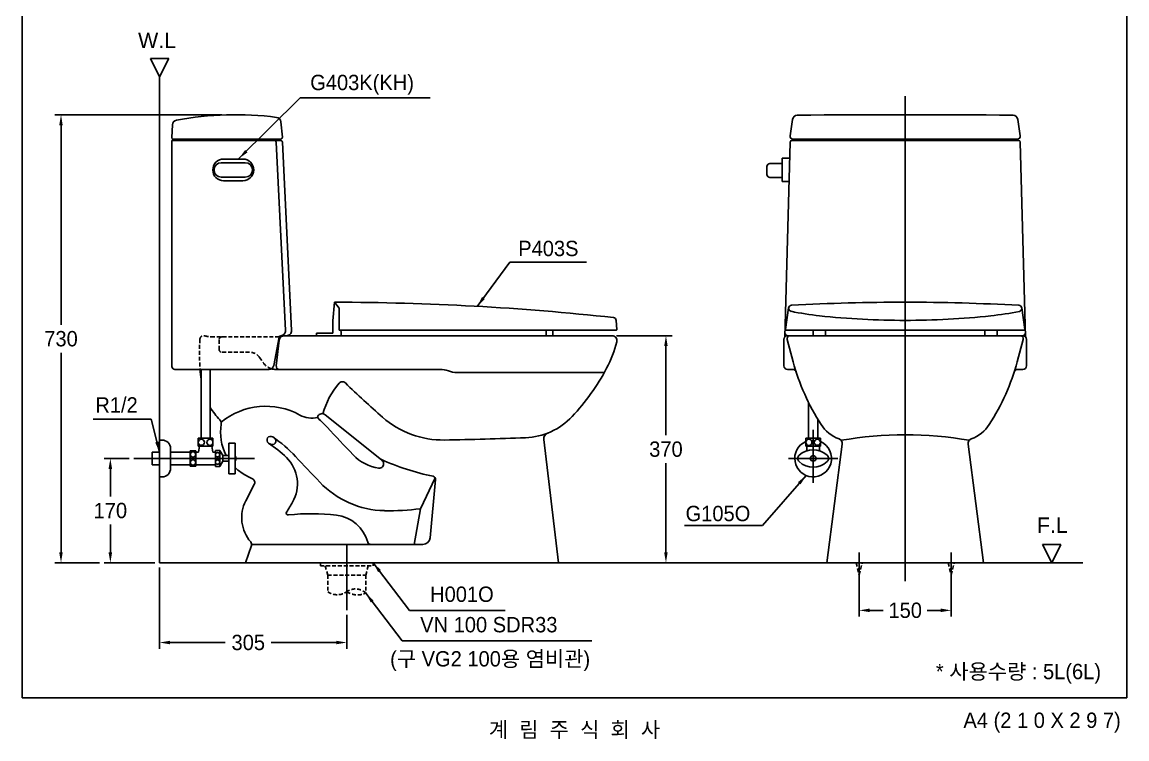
# Model space of a CAD drawing. Header units: millimetres. Extents: x 0 to 1800, y -67 to 2530.
# Drawn here: x 0 to 1800, y -67 to 1101 of the extents above; entities that cross this region are included whole.
import ezdxf
from ezdxf.enums import TextEntityAlignment as Align
from ezdxf.lldxf.tags import DXFTag

# ---------------------------------------------------------------- set-up
doc = ezdxf.new("R2010")
doc.units = ezdxf.units.MM
doc.linetypes.add('DASHED2', pattern=[9.525, 6.35, -3.175])
for name, color, linetype in [('TEXT', 7, 'Continuous'), ('내부선 및 부속', 4, 'Continuous'), ('도각라인', 255, 'Continuous'), ('외형선', 3, 'Continuous'), ('점선', 6, 'DASHED2'), ('중심선', 1, 'DASHED'), ('치수선', 7, 'Continuous')]:
    doc.layers.add(name, color=color, linetype=linetype)
doc.styles.add('____', font='')
doc.styles.add('타이틀', font='H2GTRM.TTF', dxfattribs={"height": 25})
doc.styles.get('____').set_extended_font_data('굴림')
tags = doc.linetypes.add('DASHDOT', pattern=[70, 31, -13, 13, -13]).pattern_tags.tags
tags[10:11] = [DXFTag(74, 4), DXFTag(75, 0), DXFTag(340, '0'), DXFTag(46, 0.0), DXFTag(50, 0.0), DXFTag(44, 0.0), DXFTag(45, 0.0)]
tags[8:9] = [DXFTag(74, 4), DXFTag(75, 0), DXFTag(340, '0'), DXFTag(46, 0.0), DXFTag(50, 0.0), DXFTag(44, 0.0), DXFTag(45, 0.0)]
tags[6:7] = [DXFTag(74, 4), DXFTag(75, 0), DXFTag(340, '0'), DXFTag(46, 0.0), DXFTag(50, 0.0), DXFTag(44, 0.0), DXFTag(45, 0.0)]
tags[4:5] = [DXFTag(74, 4), DXFTag(75, 0), DXFTag(340, '0'), DXFTag(46, 0.0), DXFTag(50, 0.0), DXFTag(44, 0.0), DXFTag(45, 0.0)]
tags = doc.linetypes.add('DASHED', pattern=[25.72, 12.86, -12.86]).pattern_tags.tags
tags[6:7] = [DXFTag(74, 4), DXFTag(75, 0), DXFTag(340, '0'), DXFTag(46, 0.0), DXFTag(50, 0.0), DXFTag(44, 0.0), DXFTag(45, 0.0)]
tags[4:5] = [DXFTag(74, 4), DXFTag(75, 0), DXFTag(340, '0'), DXFTag(46, 0.0), DXFTag(50, 0.0), DXFTag(44, 0.0), DXFTag(45, 0.0)]
doc.dimstyles.new('MSADIM', dxfattribs={"dimtxt": 33, "dimasz": 17, "dimexe": 10, "dimexo": 7.5, "dimgap": 10, "dimtad": 0, "dimtih": 1, "dimtoh": 1, "dimdec": 0, "dimzin": 1, "dimdsep": 46, "dimtxsty": '____', "dimcen": 11.25, "dimadec": 0, "dimazin": 0, "dimtfac": 1, "dimtdec": 0, "dimtix": 1, "dimtmove": 0, "dimatfit": 3, "dimfxl": 1, "dimtolj": 1, "dimtzin": 1, "dimarcsym": 0})

# ---------------------------------------------------------------- blocks, each defined once
blk = doc.blocks.new('*D8')
at = {"layer": '치수선', "color": 0, "linetype": 'Continuous', "lineweight": -2, "transparency": 16777216}
for p, q in [((174.5, 390), (133.8, 390)), ((143.8, 373), (143.8, 327.9)), ((143.8, 237), (143.8, 282.2)), ((216.5, 220), (133.8, 220))]:
    blk.add_line(p, q, dxfattribs=at)
at = {"layer": '치수선', "color": 0, "linetype": 'Continuous', "transparency": 16777216}
for points in [[(140.9, 373), (146.6, 373), (143.8, 390)], [(140.9, 237), (146.6, 237), (143.8, 220)]]:
    blk.add_solid(points, dxfattribs=at)
at = {"layer": '치수선', "color": 0, "linetype": 'Continuous', "transparency": 16777216, "insert": (143.8, 305), "char_height": 25, "attachment_point": 5, "style": '____'}
blk.add_mtext('\\A1;170', dxfattribs=at)
blk = doc.blocks.new('*D9')
at = {"layer": '치수선', "color": 0, "linetype": 'Continuous', "lineweight": -2, "transparency": 16777216}
for p, q in [((325.4, 949.8), (53.4, 949.8)), ((63.4, 932.8), (63.4, 607.7)), ((63.4, 237), (63.4, 562.1)), ((126.3, 220), (53.4, 220))]:
    blk.add_line(p, q, dxfattribs=at)
at = {"layer": '치수선', "color": 0, "linetype": 'Continuous', "transparency": 16777216}
for points in [[(60.5, 932.8), (66.2, 932.8), (63.4, 949.8)], [(60.5, 237), (66.2, 237), (63.4, 220)]]:
    blk.add_solid(points, dxfattribs=at)
at = {"layer": '치수선', "color": 0, "linetype": 'Continuous', "transparency": 16777216, "insert": (63.4, 584.9), "char_height": 25, "attachment_point": 5, "style": '____'}
blk.add_mtext('\\A1;730', dxfattribs=at)
blk = doc.blocks.new('*D10')
at = {"layer": '치수선', "color": 0, "linetype": 'Continuous', "lineweight": -2, "transparency": 16777216}
for p, q in [((968.5, 590), (1059, 590)), ((1049, 573), (1049, 427.8)), ((1049, 237), (1049, 382.2)), ((968.5, 220), (1059, 220))]:
    blk.add_line(p, q, dxfattribs=at)
at = {"layer": '치수선', "color": 0, "linetype": 'Continuous', "transparency": 16777216}
for points in [[(1046.1, 573), (1051.8, 573), (1049, 590)], [(1046.1, 237), (1051.8, 237), (1049, 220)]]:
    blk.add_solid(points, dxfattribs=at)
at = {"layer": '치수선', "color": 0, "linetype": 'Continuous', "transparency": 16777216, "insert": (1049, 405), "char_height": 25, "attachment_point": 5, "style": '____'}
blk.add_mtext('\\A1;370', dxfattribs=at)
blk = doc.blocks.new('*D11')
at = {"layer": '치수선', "color": 0, "linetype": 'Continuous', "lineweight": -2, "transparency": 16777216}
for p, q in [((224, 212.5), (224, 80.1)), ((529, 135.3), (529, 80.1)), ((241, 90.1), (331.1, 90.1)), ((512, 90.1), (405.8, 90.1))]:
    blk.add_line(p, q, dxfattribs=at)
at = {"layer": '치수선', "color": 0, "linetype": 'Continuous', "transparency": 16777216}
for points in [[(241, 93), (241, 87.3), (224, 90.1)], [(512, 93), (512, 87.3), (529, 90.1)]]:
    blk.add_solid(points, dxfattribs=at)
at = {"layer": '치수선', "color": 0, "linetype": 'Continuous', "transparency": 16777216, "insert": (368.5, 90.1), "char_height": 25, "attachment_point": 5, "style": '____'}
blk.add_mtext('\\A1;305', dxfattribs=at)
blk = doc.blocks.new('*D12')
at = {"layer": '치수선', "color": 0, "linetype": 'Continuous', "lineweight": -2, "transparency": 16777216}
for p, q in [((1363.8, 192.5), (1363.8, 132.5)), ((1513.8, 192.5), (1513.8, 132.5)), ((1380.8, 142.5), (1402.8, 142.5)), ((1496.8, 142.5), (1474.7, 142.5))]:
    blk.add_line(p, q, dxfattribs=at)
at = {"layer": '치수선', "color": 0, "linetype": 'Continuous', "transparency": 16777216}
for points in [[(1380.8, 145.4), (1380.8, 139.7), (1363.8, 142.5)], [(1496.8, 145.4), (1496.8, 139.7), (1513.8, 142.5)]]:
    blk.add_solid(points, dxfattribs=at)
at = {"layer": '치수선', "color": 0, "linetype": 'Continuous', "transparency": 16777216, "insert": (1438.8, 142.5), "char_height": 25, "attachment_point": 5, "style": '____'}
blk.add_mtext('\\A1;150', dxfattribs=at)

msp = doc.modelspace()

# ---------------------------------------------------------------- linework, layer by layer
msp.add_line((1189.5, 280.6), (1079.4, 280.6))
at = {"layer": '내부선 및 부속', "linetype": 'Continuous'}
for p, q in [((363.7, 871.7), (324.4, 871.7)), ((359.7, 877.7), (328.4, 877.7)), ((1213.4, 865.4), (1213.4, 852.7)), ((1238.1, 870.4), (1218.4, 870.4)), ((1238.1, 879), (1238.1, 841)), ((1250.5, 879), (1238.1, 879)), ((324.4, 848.3), (363.7, 848.3)), ((1218.4, 847.7), (1238.1, 847.7)), ((328.4, 842.3), (359.7, 842.3)), ((1238.1, 841), (1249.5, 841)), ((509, 644.5), (506.3, 614)), ((509, 644.5), (516.5, 635)), ((516.5, 635), (516.8, 599)), ((1248.8, 635.2), (1243.8, 600.1)), ((1628.7, 635.2), (1633.7, 600.1)), ((506.3, 614), (506.3, 594)), ((967.9, 614.9), (969, 600.1)), ((479.8, 594), (479.8, 590)), ((479.8, 594), (506.3, 594)), ((516.8, 599), (968, 599)), ((519.3, 599), (519.8, 595)), ((519.8, 595), (519.8, 590)), ((853.6, 599), (853.6, 590)), ((864.9, 599), (864.9, 590)), ((1244.8, 599), (1438.8, 599)), ((1288.8, 599), (1288.8, 590)), ((1308.8, 599), (1308.8, 590)), ((1632.8, 599), (1438.8, 599)), ((1568.8, 599), (1568.8, 590)), ((1588.8, 599), (1588.8, 590)), ((291.5, 422.8), (291.5, 535)), ((306.5, 422.8), (306.5, 535)), ((1281.3, 481.4), (1281.3, 422.8)), ((1296.3, 454.1), (1296.3, 422.8)), ((228, 420), (224, 420)), ((311, 422.8), (287, 422.8)), ((287, 409.8), (287, 422.8)), ((311, 409.8), (311, 422.8)), ((337, 415), (337, 365)), ((347, 415), (337, 415)), ((347, 415), (347, 365)), ((1276.8, 422.8), (1276.8, 409.8)), ((1300.8, 422.8), (1276.8, 422.8)), ((1300.8, 422.8), (1300.8, 409.8)), ((212, 379.8), (212, 400.3)), ((224, 400.3), (212, 400.3)), ((242, 406), (242, 374)), ((274, 400.3), (242, 400.3)), ((274, 402.5), (274, 377.5)), ((283, 402.5), (274, 402.5)), ((283, 402.5), (283, 377.5)), ((287.5, 400.3), (283, 400.3)), ((311, 409.8), (287, 409.8)), ((289, 409.8), (287.5, 400.3)), ((310.5, 400.3), (309, 409.8)), ((315, 400.3), (310.5, 400.3)), ((322, 403), (315, 403)), ((315, 403), (315, 377)), ((322, 403), (322, 377)), ((322, 403), (327, 394.8)), ((1300.8, 409.8), (1276.8, 409.8)), ((1278.3, 409.8), (1278.3, 402.3)), ((1299.3, 409.8), (1299.3, 402.3)), ((224, 379.8), (212, 379.8)), ((274, 379.8), (242, 379.8)), ((315, 379.8), (283, 379.8)), ((327, 385.3), (322, 377)), ((327, 394.8), (327, 385.3)), ((337, 394.8), (327, 394.8)), ((337, 385.3), (327, 385.3)), ((228, 360), (224, 360)), ((283, 377.5), (274, 377.5)), ((322, 377), (315, 377)), ((347, 365), (337, 365))]:
    msp.add_line(p, q, dxfattribs=at)
at = {"layer": '내부선 및 부속', "linetype": 'Continuous', "flags": 128}
for points in [[(1438.8, 644.5, -0.013433), (1624, 639.5)], [(1624, 639.5, -0.87974), (1624.8, 629.6)], [(963.5, 619.5, -0.36159), (967.9, 614.9)], [(1578.1, 622.4, -0.026861), (1438.8, 614.9)], [(1624.8, 629.6, -0.023608), (1578.1, 622.4)], [(1633.7, 600.1, -0.456652), (1632.8, 599)], [(228, 420, -0.414214), (242, 406)], [(1266, 395.2, -0.388889), (1311.5, 395.2)], [(347, 394.5, -0.31563), (347, 385.5)], [(1266, 384.8, -0.44), (1266, 395.2)], [(1311.5, 384.8, -0.388889), (1266, 384.8)], [(1311.5, 395.2, -0.44), (1311.5, 384.8)]]:
    msp.add_lwpolyline(points, format="xyb", dxfattribs=at)
at = {"layer": '내부선 및 부속', "linetype": 'Continuous'}
for centre, radius in [((292, 416.4), 5), ((306, 416.2), 5), ((1281.8, 416.2), 5), ((1295.7, 416.4), 5), ((278.5, 396.5), 4.5), ((318.5, 396), 3.5), ((278.5, 383.5), 4.5), ((318.5, 384), 3.5), ((1288.8, 390), 4.5)]:
    msp.add_circle(centre, radius, dxfattribs=at)
for centre, radius, start, end in [((328.4, 860), 17.7, 90, 270), ((324.4, 860), 11.7, 90, 270), ((359.7, 860), 17.7, 270, 90), ((363.7, 860), 11.7, 270, 90), ((1218.4, 865.4), 5, 90, 180), ((1218.4, 852.7), 5, 180, 270), ((504.2, -3581.4), 4225.9, 83.7606, 89.9345), ((1253.8, 634.5), 5, 93.0783, 258.4358), ((1438.8, -2805.5), 3450, 90, 93.0783), ((1353, 1119.5), 500, 258.4358, 263.8454), ((1438.8, 1914.9), 1300, 263.8454, 270), ((968, 600), 1, 270, 4.2434), ((1244.8, 600), 1, 171.8244, 270), ((673.1, 562.6), 384.1, 184.1217, 186.5404), ((1288.8, 390), 30, 113.5781, 342.6877), ((1288.8, 390), 30, 342.6877, 66.4217), ((228, 374), 14, 270, 360)]:
    msp.add_arc(centre, radius, start, end, dxfattribs=at)
at = {"layer": '도각라인', "color": 7}
for p, q in [((0, 0), (0, 2530)), ((1800, 2530), (1800, 0)), ((0, 0), (1800, 0))]:
    msp.add_line(p, q, dxfattribs=at)
at = {"layer": '외형선', "linetype": 'Continuous'}
for p, q in [((239, 1041.5), (209, 1041.5)), ((209, 1041.5), (224, 1011.5)), ((224, 1011.5), (239, 1041.5)), ((224, 1011.5), (224, 220)), ((421.6, 938.4), (424, 913.3)), ((1255.2, 942.3), (1251.3, 915.7)), ((1622.3, 942.3), (1626.2, 915.7)), ((244.9, 933.5), (244, 913.1)), ((244, 907), (244, 540)), ((421, 908), (244.2, 908)), ((421, 910), (247, 910)), ((414, 905.1), (429, 598.4)), ((424, 905.1), (439, 598.4)), ((1251.3, 905.1), (1242.5, 587.6)), ((1254.3, 908), (1623.3, 908)), ((1256.3, 910), (1621.3, 910)), ((1626.3, 905.1), (1635, 587.6)), ((418.6, 587.6), (410.2, 541.6)), ((419.1, 582.9), (414.1, 540.6)), ((421.7, 588), (418.7, 588)), ((431, 590), (421.3, 590)), ((961, 590), (427, 590)), ((479.8, 590), (519.8, 590)), ((1241.3, 584), (1241.3, 541)), ((1246.4, 583.7), (1256.3, 547.4)), ((1247.3, 590), (1629.8, 590)), ((1631.1, 583.7), (1621.3, 547.4)), ((1636.3, 584), (1636.3, 541)), ((402.4, 535), (249, 535)), ((413.7, 535), (680.6, 535)), ((708.4, 530), (948.7, 530)), ((1255.5, 535), (1247.3, 535)), ((1622.1, 535), (1630.3, 535)), ((493.7, 461.2), (585.5, 387.8)), ((850, 420.7), (874, 220)), ((1311.3, 220), (1336.1, 413.4)), ((1566.3, 220), (1541.4, 413.4)), ((367.7, 360.7), (375.2, 356.9)), ((378.3, 347.5), (364.5, 320.9)), ((673.2, 358.2), (649, 308)), ((673.6, 355.5), (665, 260.9)), ((649, 308), (639, 250)), ((373.7, 248), (364, 220)), ((653.1, 250), (374, 250)), ((1692.5, 250), (1662.5, 250)), ((1662.5, 250), (1677.5, 220)), ((1677.5, 220), (1692.5, 250)), ((224, 220), (1728.1, 220))]:
    msp.add_line(p, q, dxfattribs=at)
at = {"layer": '외형선', "linetype": 'Continuous', "flags": 128}
for points in [[(251.4, 941, -0.079427), (414.7, 945.6)], [(414.7, 945.6, -0.349412), (421.6, 938.4)], [(1614.5, 949.1, -0.369179), (1622.3, 942.3)], [(247, 910, -0.426239), (244, 913.1)], [(424, 913.3, -0.442481), (421, 910)], [(421, 908, -0.39998), (424, 905.1)], [(1258.8, 909, -0.414214), (1257.8, 908)], [(1258.8, 909, -0.414214), (1259.8, 910)], [(1623.3, 908, -0.405676), (1626.3, 905.1)], [(429, 598.4, -0.415053), (421.4, 590)], [(439, 598.4, -0.428587), (431, 590)], [(1247.7, 590, -0.422327), (1242.7, 595.1)], [(961, 590, -0.486146), (968.8, 580.1)], [(1626.3, 590, -0.49394), (1631.1, 583.7)], [(1630.3, 590, -0.414214), (1636.3, 584)], [(410.2, 541.6, -0.362465), (402.4, 535)], [(1621.3, 547.4, -0.077627), (1575.8, 445.5)], [(1616.4, 530.8, -0.325511), (1622.1, 535)], [(322.3, 452.7, -0.240175), (324.5, 445.8)], [(1575.8, 445.5, -0.16094), (1546.5, 421.9)], [(1331, 421.9, -0.348249), (1336.1, 413.4)], [(669.7, 360.9, -0.381662), (673.6, 355.5)], [(665, 260.9, -0.387902), (653.1, 250)]]:
    msp.add_lwpolyline(points, format="xyb", dxfattribs=at)
at = {"layer": '외형선', "linetype": 'Continuous'}
for centre, radius, start, end in [((252.9, 933.2), 8, 100.6792, 177.6577), ((1263.1, 941.1), 8, 90.5623, 171.6152), ((1438.8, -16952.1), 17902.1, 89.43769, 90.56231), ((247, 907), 3, 90, 180), ((403, 909), 1, 0, 90), ((405, 909), 1, 180, 270), ((411, 905), 3, 2.7984, 90), ((413, 909), 1, 0, 90), ((415, 909), 1, 180, 270), ((1256.3, 915), 5, 171.6146, 270), ((1254.3, 905), 3, 90, 178.419), ((1617.8, 909), 1, 0, 90), ((1619.8, 909), 1, 180, 270), ((1621.3, 915), 5, 270, 8.3845), ((1629.8, 595), 5, 270, 1.5827), ((421.5, 587), 3, 92.6357, 169.6952), ((427, 582), 8, 90.0002, 173.2394), ((786.4, 624.6), 187.7, 332.1426, 346.2939), ((1247.3, 584), 6, 90, 180), ((1251.3, 585), 5, 90, 195.1437), ((249, 540), 5, 180, 270), ((419, 540), 5, 173.2394, 270), ((1247.3, 541), 6, 180, 270), ((1605.1, 641.8), 361.4, 195.1451, 212.9003), ((1630.3, 541), 6, 270, 0), ((413.7, 560), 25, 252.9576, 270), ((680.6, 495), 40, 69.6359, 90), ((708.4, 570), 40, 249.6359, 270), ((634.1, 705.1), 360, 316.6813, 332.1426), ((1255.5, 529), 6, 17.8774, 90), ((609.9, 431.2), 123.8, 138.9171, 165.1942), ((521.8, 508), 7, 45.5535, 138.9171), ((1533, 1538.9), 1437, 225.5535, 228.8376), ((401, 529.6), 110, 210.7851, 224.2966), ((397, 360.2), 114.8, 61.0414, 129.2655), ((471.8, 495.4), 39.7, 241.0414, 284.128), ((484.4, 457.6), 3, 149.0954, 227.074), ((488.7, 455), 8, 51.3175, 149.0954), ((290.3, 248.9), 282, 42.8843, 47.074), ((685.9, 570), 150, 228.8376, 270.9241), ((816, 533.6), 110, 272.2595, 316.6813), ((403.3, 432.3), 80, 170.2757, 207.9806), ((3689.6, 3406), 4357.2, 222.8843, 223.6941), ((1352, 478.1), 60, 212.9003, 249.4715), ((405, 420), 6, 56.1679, 236.1679), ((290.3, 248.9), 200, 45.4367, 56.1679), ((407.3, 418.5), 6, 235.4064, 55.4064), ((290.3, 248.9), 212, 42.8843, 56.1679), ((596.9, 6087.5), 5668.2, 270.9241, 272.2595), ((859.9, 421.9), 10, 111.4468, 186.8428), ((1438.8, -175.4), 604, 80.0444, 99.9556), ((1549.3, 414.4), 8, 110.5285, 187.331), ((388.6, 348.6), 60, 330.1311, 45.4367), ((3689.6, 3406), 4427.2, 222.8843, 223.6261), ((592.5, 446.9), 73.7, 223.6941, 260.9903), ((582, 381), 7, 260.9903, 19.4712), ((750.9, 755.2), 402.6, 245.5935, 258.3653), ((579.2, 380), 10, 19.4712, 51.3174), ((403.3, 432.3), 80, 225.2923, 243.5531), ((372, 350.7), 7, 332.6247, 63.5519), ((593.5, 454.9), 150, 223.6261, 268.7769), ((417.8, 293.4), 60, 152.6251, 221.0578), ((-79.7, 617.6), 600, 328.3337, 330.1311), ((598.9, 704.8), 400, 268.7769, 277.2042), ((433.5, 301), 3, 148.3337, 276.0795), ((471.2, -52.6), 352.6, 83.3178, 96.0795), ((505.2, 238), 60, 15.1502, 83.3178), ((368, 250), 6, 340.9709, 41.0578), ((568, 255), 5, 195.1502, 270)]:
    msp.add_arc(centre, radius, start, end, dxfattribs=at)
at = {"layer": '점선'}
for p, q in [((418.7, 588), (310.5, 588)), ((320.9, 583), (320.9, 568)), ((370.6, 563), (325.9, 563)), ((386.8, 554.6), (393.4, 545.5)), ((486, 220), (486, 215)), ((572, 220), (572, 215)), ((1358.8, 220), (1363.8, 200)), ((1363.8, 200), (1368.8, 220)), ((1508.8, 220), (1513.8, 200)), ((1513.8, 200), (1518.8, 220)), ((486, 215), (572, 215)), ((494, 215), (498, 200)), ((498, 200), (560, 200)), ((498, 200), (498, 172.5)), ((564, 215), (560, 200)), ((560, 200), (560, 170.7))]:
    msp.add_line(p, q, dxfattribs=at)
at = {"layer": '점선', "flags": 128}
msp.add_lwpolyline([(289.7, 584.3, -0.477594), (297.2, 589.8)], format="xyb", dxfattribs=at)
at = {"layer": '점선'}
for centre, radius, start, end in [((673.1, 562.6), 384.1, 176.7565, 184.1217), ((310.5, 638), 50, 254.6411, 270), ((325.9, 583), 5, 90, 180), ((325.9, 568), 5, 180, 270), ((370.6, 543), 20, 35.5377, 90), ((413.7, 560), 25, 215.5377, 252.9576), ((513.3, 196.1), 28.1, 237.1476, 305.6288), ((546.4, 199.8), 32.1, 237.1903, 295.1018), ((543.3, 153), 24.4, 46.5379, 123.8822)]:
    msp.add_arc(centre, radius, start, end, dxfattribs=at)
at = {"layer": '중심선', "linetype": 'DASHDOT'}
for p, q in [((1438.8, 980), (1438.8, 190)), ((1288.8, 350), (1288.8, 436.6)), ((182, 390), (378.5, 390)), ((1248.8, 390), (1328.8, 390)), ((529, 250), (529, 142.8)), ((1363.8, 188.4), (1363.8, 236.6)), ((1513.8, 188.4), (1513.8, 236.6))]:
    msp.add_line(p, q, dxfattribs=at)
at = {"layer": '치수선', "linetype": 'Continuous'}
for p, q in [((470, 977.5), (664.9, 977.5)), ((811.5, 709.9), (919.8, 709.9)), ((648.2, 142.5), (787.1, 142.5)), ((636.2, 92.7), (928.5, 92.7))]:
    msp.add_line(p, q, dxfattribs=at)

# ---------------------------------------------------------------- texts
at = {"layer": 'TEXT', "style": '타이틀'}
for s, p in [('* 사용수량 : 5L(6L)', (1623.3, 42.9)), ('계  림  주  식  회  사', (900, -51.7))]:
    msp.add_text(s, height=25, dxfattribs=at).set_placement(p, align=Align.MIDDLE_CENTER)
msp.add_text('A4 (2 1 0 X 2 9 7)', height=25, dxfattribs=at).set_placement((1790, -36.5), align=Align.MIDDLE_RIGHT)
at = {"layer": 'TEXT', "char_height": 25, "attachment_point": 1, "line_spacing_factor": 0.963855, "style": '타이틀'}
for s, insert, width in [('\\fArial;W.L', (188.9, 1083.7), 248.993), ('\\A1;G403K(KH)', (469.4, 1015), 248.993), ('\\A1;P403S', (808.3, 744.6), 248.993), ('\\A1;R1/2', (119.3, 489.7), 248.993), ('\\A1; G105O', (1071.9, 312.8), 248.993), ('\\fArial;F.L', (1653.3, 293.8), 248.993), ('\\A1; H001O', (655.7, 181.3), 248.993), ('\\A1;VN 100 SDR33', (648.6, 131.7), 379.657), ('\\A1;(구 VG2 100{\\fGulim|b0|i0|c129|p50;용 염비관)}', (599.6, 76.1), 379.657)]:
    msp.add_mtext(s, dxfattribs=dict(at, insert=insert, width=width))

# ---------------------------------------------------------------- dimensions: what is measured, and where the dimension line sits
at = {"layer": '치수선', "linetype": 'Continuous'}
for base, p1, p2, picture, middle in [((63.4, 220), (332.9, 949.8), (133.8, 220), '*D9', (63.4, 584.9)), ((1049, 220), (961, 590), (961, 220), '*D10', (1049, 405)), ((143.8, 220), (182, 390), (224, 220), '*D8', (143.8, 305))]:
    dim = msp.add_linear_dim(base=base, p1=p1, p2=p2, angle=90, dimstyle='MSADIM', override={"dimtxt": 25}, dxfattribs=at)
    dim.commit()
    dim.dimension.update_dxf_attribs({"geometry": picture, "text_midpoint": middle, "dimtype": 160})
dim = msp.add_linear_dim(base=(529, 90.1), p1=(224, 220), p2=(529, 142.8), dimstyle='MSADIM', override={"dimtxt": 25}, dxfattribs=at)
dim.commit()
dim.dimension.update_dxf_attribs({"geometry": '*D11', "text_midpoint": (368.5, 90.1), "dimtype": 160})
dim = msp.add_linear_dim(base=(1513.8, 142.5), p1=(1363.8, 200), p2=(1513.8, 200), dimstyle='MSADIM', override={"dimtxt": 25}, dxfattribs=at)
dim.commit()
dim.dimension.update_dxf_attribs({"geometry": '*D12', "text_midpoint": (1438.8, 142.5)})

# ---------------------------------------------------------------- leaders
at = {"layer": '치수선', "linetype": 'Continuous', "annotation_type": 0, "has_hookline": 1, "hookline_direction": 0}
for points in [[(353.3, 878.6), (453, 977.5), (470, 977.5)], [(741.5, 637.7), (794.5, 709.9), (811.5, 709.9)], [(572, 220), (631.2, 142.5), (648.2, 142.5)], [(560, 170.5), (619.2, 92.7), (636.2, 92.7)]]:
    msp.add_leader(points, dimstyle='MSADIM', override={"dimtxt": 25}, dxfattribs=at)
at = {"layer": '치수선', "linetype": 'Continuous'}
msp.add_leader([(223.8, 400.3), (210.1, 453.9), (115.8, 453.9)], dimstyle='MSADIM', override={"dimtxt": 25}, dxfattribs=at)
at = {"layer": '치수선', "linetype": 'Continuous', "annotation_type": 0, "has_hookline": 1, "hookline_direction": 0, "horizontal_direction": (-1, 0, 0)}
msp.add_leader([(1277.4, 362.4), (1206.5, 280.6), (1189.5, 280.6)], dimstyle='MSADIM', override={"dimtxt": 25}, dxfattribs=at)

doc.saveas('drawing.dxf')
